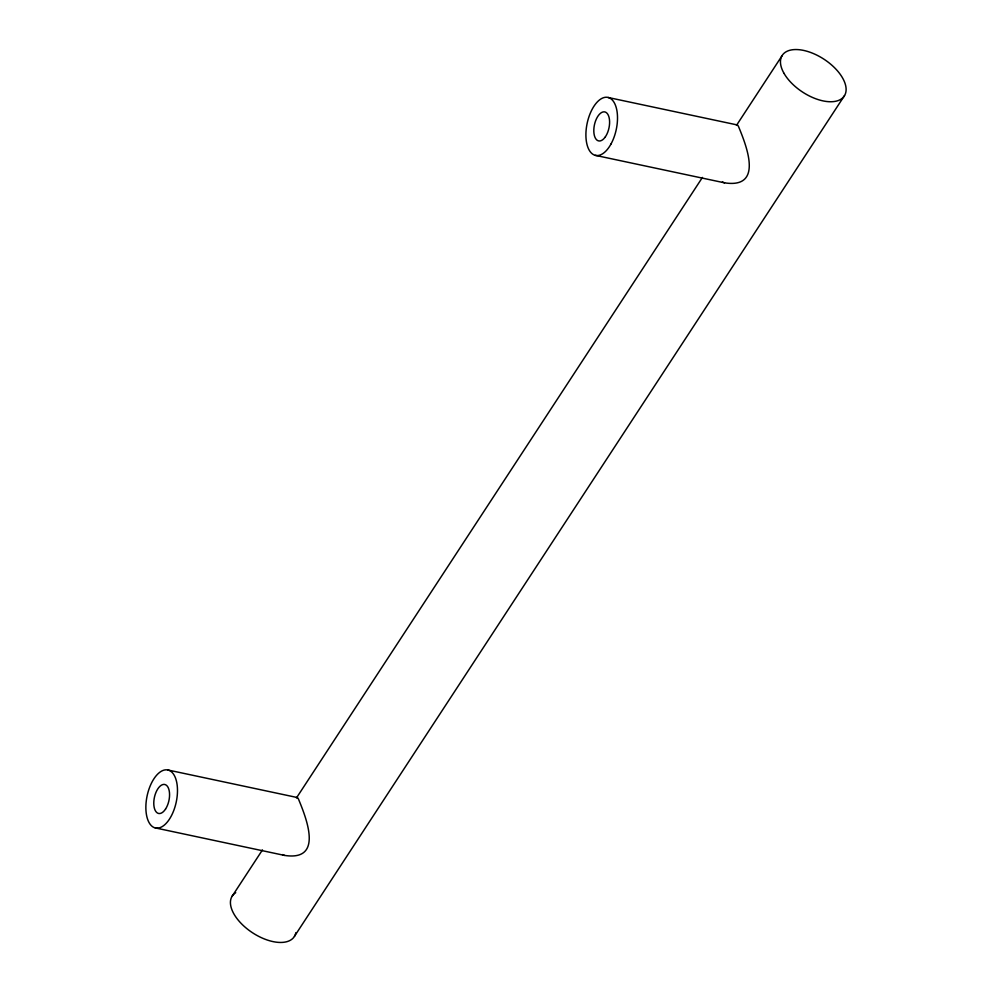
<?xml version="1.0" encoding="UTF-8"?>
<svg xmlns="http://www.w3.org/2000/svg" width="992" height="992" viewBox="0 0 992 992"><rect width="100%" height="100%" fill="white"/><g stroke="black" fill="none" stroke-linecap="round" stroke-linejoin="round"><path stroke-width="1.49" d="M232.054 896.384L262.458 849.908M702.435 177.419L296.459 797.928L297.451 797.568L298.443 798.994C306.652 818.859 323.615 861.49 284.506 855.402L155.236 827.898M782.093 55.664L736.498 125.352L737.478 124.992L738.47 126.418C746.691 146.283 763.654 188.914 724.532 182.826L595.262 155.335M294.45 936.336L844.49 95.616M608.146 97.489L737.478 124.992M168.107 770.04A29.648 14.88 -78 0 1 170.959 816.602A29.648 14.88 -78 0 1 145.948 810.303A29.648 14.88 -78 0 1 168.107 770.04L297.451 797.568M722.399 182.007L724.532 182.826M282.36 854.583L284.506 855.402M295.852 932.678A37.076 19.604 33.2 0 1 252.092 932.48A37.076 19.604 33.2 0 1 235.724 892.701M610.985 144.026A29.648 14.88 -78 0 0 608.146 97.464A29.648 14.88 -78 0 0 585.987 137.727A29.648 14.88 -78 0 0 610.985 144.026M784.027 73.371A37.076 19.604 33.2 0 0 840.819 99.299A37.076 19.604 33.2 0 0 815.015 54.262A37.076 19.604 33.2 0 0 784.027 73.371M605.021 137.305A14.83 7.44 -78 0 0 606.261 112.567A14.83 7.44 -78 0 0 593.836 129.357A14.83 7.44 -78 0 0 605.021 137.305M165.552 809.05A14.83 7.44 -78 0 0 165.689 784.808A14.83 7.44 -78 0 0 153.772 803.074A14.83 7.44 -78 0 0 165.552 809.05"/></g></svg>
